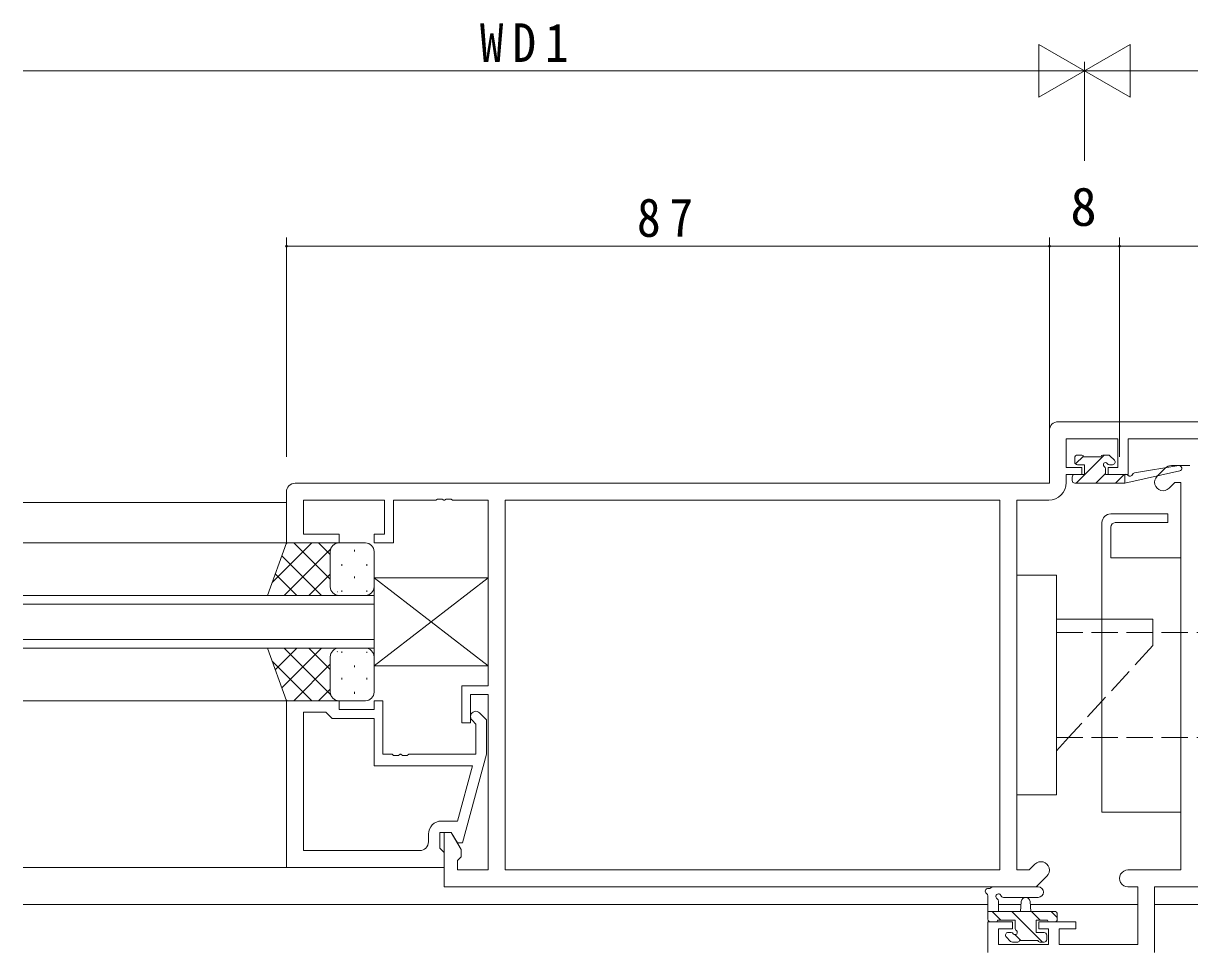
# Model space of a CAD drawing. Units: millimetres on the paper. Extents: x -397 to 397, y -282 to 282.
# Drawn here: x 51.6 to 184.6, y -14.4 to 91.5 of the extents above; entities that cross this region are included whole.
import ezdxf
from ezdxf.enums import TextEntityAlignment as Align

# ---------------------------------------------------------------- set-up
doc = ezdxf.new("R2010")
doc.units = ezdxf.units.MM
doc.linetypes.add('USER4', pattern=[4, 3, -1])
for name, color, linetype, lineweight in [('0-3_YKK_11', 7, 'Continuous', 18), ('0-4_YKK_12', 2, 'Continuous', 18), ('0-6_YKK_13', 4, 'Continuous', 18), ('0-7_YKK_D', 6, 'Continuous', 18)]:
    doc.layers.add(name, color=color, linetype=linetype, lineweight=lineweight)
doc.styles.add('ＭＳ ゴシック', font='')
doc.styles.get('ＭＳ ゴシック').set_extended_font_data('MS Gothic')

msp = doc.modelspace()

# ---------------------------------------------------------------- linework, layer by layer
at = {"layer": '0-3_YKK_11'}
for p, q in [((186.592, 46.134), (169.592, 46.134)), ((168.592, 45.134), (168.592, 39.134)), ((170.522, 44.204), (176.392, 44.204)), ((170.522, 40.934), (170.522, 44.204)), ((176.392, 44.204), (176.392, 40.934)), ((177.592, 44.204), (185.662, 44.204)), ((177.592, 40.134), (177.592, 44.204)), ((172.292, 40.934), (170.522, 40.934)), ((170.522, 40.134), (172.292, 40.134)), ((170.522, 39.204), (170.522, 40.134)), ((172.292, 40.134), (172.292, 40.934)), ((175.292, 40.934), (175.292, 40.134)), ((176.392, 40.934), (175.292, 40.934)), ((175.292, 40.134), (177.592, 40.134)), ((181.799, 40.841), (180.874, 39.917)), ((184.592, 41.134), (182.506, 41.134)), ((168.592, 39.134), (82.592, 39.134)), ((182.239, 38.552), (182.891, 39.204)), ((182.891, 39.204), (183.592, 39.204)), ((183.592, 39.204), (183.592, -4.936)), ((81.592, 38.134), (81.592, 32.334)), ((98.634, 37.204), (98.817, 37.324)), ((98.817, 37.324), (99.367, 37.324)), ((99.367, 37.324), (99.55, 37.204)), ((99.634, 37.204), (99.817, 37.324)), ((99.817, 37.324), (100.367, 37.324)), ((100.367, 37.324), (100.55, 37.204)), ((83.522, 37.204), (92.792, 37.204)), ((83.522, 33.334), (83.522, 37.204)), ((92.792, 37.204), (92.792, 33.334)), ((93.792, 37.204), (98.634, 37.204)), ((93.792, 32.334), (93.792, 37.204)), ((99.55, 37.204), (99.634, 37.204)), ((100.55, 37.204), (104.592, 37.204)), ((104.592, 37.204), (104.592, 16.034)), ((162.962, 37.204), (106.522, 37.204)), ((106.522, 37.204), (106.522, -4.936)), ((162.962, 37.204), (106.522, 37.204)), ((162.962, -4.936), (162.962, 37.204)), ((164.892, 37.204), (168.522, 37.204)), ((164.892, -4.936), (164.892, 37.204)), ((87.592, 33.334), (83.522, 33.334)), ((87.592, 32.334), (87.592, 33.334)), ((91.592, 33.334), (91.592, 32.334)), ((92.792, 33.334), (91.592, 33.334)), ((81.592, 32.334), (87.592, 32.334)), ((91.592, 32.334), (93.792, 32.334)), ((101.592, 16.034), (101.592, 11.834)), ((104.592, 16.034), (101.592, 16.034)), ((102.592, 15.034), (104.592, 15.034)), ((102.592, 11.834), (102.592, 15.034)), ((104.592, 15.034), (104.592, -4.936)), ((81.592, 14.334), (87.592, 14.334)), ((81.592, -4.666), (81.592, 14.334)), ((87.592, 14.334), (87.592, 13.334)), ((87.592, 13.334), (91.592, 13.334)), ((91.592, 14.334), (92.592, 14.334)), ((91.592, 13.334), (91.592, 14.334)), ((92.592, 14.334), (92.592, 8.234)), ((83.522, 13.034), (83.522, -2.736)), ((86.092, 13.034), (83.522, 13.034)), ((83.522, 13.034), (83.522, -2.736)), ((86.292, 12.834), (86.092, 13.034)), ((86.792, 12.334), (86.292, 12.834)), ((91.592, 12.334), (86.792, 12.334)), ((91.592, 6.934), (91.592, 12.334)), ((103.192, 11.685), (102.768, 12.11)), ((103.616, 12.958), (104.392, 12.182)), ((104.392, 12.182), (104.392, 8.237)), ((101.592, 11.834), (102.592, 11.834)), ((103.192, 8.234), (103.192, 11.685)), ((92.592, 8.234), (93.634, 8.234)), ((93.634, 8.234), (93.817, 8.114)), ((93.817, 8.114), (94.367, 8.114)), ((94.367, 8.114), (94.55, 8.234)), ((94.55, 8.234), (94.634, 8.234)), ((94.634, 8.234), (94.817, 8.114)), ((94.817, 8.114), (95.367, 8.114)), ((95.367, 8.114), (95.55, 8.234)), ((95.55, 8.234), (103.192, 8.234)), ((104.392, 8.237), (101.685, -1.866)), ((102.8, 6.934), (91.592, 6.934)), ((101.112, 0.634), (102.8, 6.934)), ((99.292, 0.634), (101.112, 0.634)), ((97.792, -1.736), (97.792, -0.866)), ((99.092, -0.666), (99.092, -2.466)), ((100.392, -0.666), (99.092, -0.666)), ((99.592, -0.666), (99.592, -6.866)), ((100.392, -0.666), (99.592, -0.666)), ((101.522, -2.623), (100.392, -0.666)), ((101.085, -1.866), (100.392, -0.666)), ((99.092, -2.466), (99.292, -2.666)), ((101.685, -1.866), (101.085, -1.866)), ((101.522, -3.436), (101.522, -2.623)), ((83.522, -2.736), (96.792, -2.736)), ((99.292, -2.666), (99.592, -2.966)), ((99.592, -2.966), (99.592, -4.666)), ((101.092, -3.866), (101.522, -3.436)), ((101.092, -4.936), (101.092, -3.866)), ((99.592, -4.666), (81.592, -4.666)), ((104.592, -4.936), (101.092, -4.936)), ((106.522, -4.936), (162.962, -4.936)), ((166.292, -4.936), (164.892, -4.936)), ((166.944, -4.284), (166.292, -4.936)), ((183.592, -4.936), (177.557, -4.936)), ((167.092, -6.866), (168.309, -5.649)), ((99.592, -6.866), (167.092, -6.866)), ((177.557, -6.866), (178.662, -6.866)), ((178.662, -6.866), (178.662, -13.436)), ((180.592, -6.866), (245.592, -6.866)), ((180.592, -14.366), (180.592, -6.866)), ((161.592, -10.866), (161.592, -14.366)), ((164.392, -10.866), (161.592, -10.866)), ((162.792, -11.666), (164.392, -11.666)), ((162.792, -13.436), (162.792, -11.666)), ((164.392, -11.666), (164.392, -10.866)), ((167.392, -10.866), (167.392, -11.666)), ((171.592, -10.866), (167.392, -10.866)), ((167.392, -11.666), (168.492, -11.666)), ((168.492, -11.666), (168.492, -13.436)), ((169.692, -11.666), (171.592, -11.666)), ((169.692, -13.436), (169.692, -11.666)), ((171.592, -11.666), (171.592, -10.866)), ((168.492, -13.436), (162.792, -13.436)), ((178.662, -13.436), (169.692, -13.436))]:
    msp.add_line(p, q, dxfattribs=at)
for centre, radius, start, end in [((169.592, 45.134), 1, 90.00001, 179.99999), ((181.557, 39.234), 0.965, 134.99999, 315.00001), ((182.506, 40.134), 1, 89.99998, 134.99997), ((82.592, 38.134), 1, 90.00001, 179.99999), ((168.522, 39.204), 2, 270.00001, 359.99999), ((103.192, 12.534), 0.6, 44.99999, 225.00001), ((99.292, -0.866), 1.5, 90.00001, 179.99999), ((96.792, -1.736), 1, 270.00001, 359.99999), ((167.627, -4.966), 0.965, 314.99999, 135.00001), ((177.557, -5.901), 0.965, 89.99999, 270.00001)]:
    msp.add_arc(centre, radius, start, end, dxfattribs=at)
at = {"layer": '0-4_YKK_12'}
for p, q in [((81.592, 36.934), (51.592, 36.934)), ((51.592, 32.334), (81.592, 32.334)), ((91.592, 26.334), (51.592, 26.334)), ((51.592, 25.334), (91.592, 25.334)), ((91.592, 20.334), (91.592, 26.334)), ((91.592, 21.334), (51.592, 21.334)), ((51.592, 20.334), (91.592, 20.334)), ((51.592, 14.334), (81.592, 14.334)), ((81.592, -4.666), (51.592, -4.666)), ((161.59, -8.866), (51.592, -8.866)), ((165.362, -8.866), (162.79, -8.866)), ((178.662, -8.866), (166.419, -8.866)), ((293.592, -8.866), (180.592, -8.866))]:
    msp.add_line(p, q, dxfattribs=at)
at = {"layer": '0-6_YKK_13'}
for p, q in [((171.492, 41.534), (171.492, 42.034)), ((171.581, 41.32), (172.475, 42.214)), ((171.64, 39.134), (174.84, 42.334)), ((171.792, 42.334), (172.292, 42.334)), ((172.592, 41.234), (171.792, 41.234)), ((172.492, 42.134), (174.492, 42.134)), ((172.592, 40.134), (172.592, 41.234)), ((174.692, 42.334), (175.292, 42.334)), ((175.792, 41.234), (175.453, 41.234)), ((175.504, 42.246), (176.004, 41.746)), ((171.492, 40.134), (172.592, 40.134)), ((173.885, 39.134), (174.992, 40.241)), ((174.992, 40.773), (174.992, 40.134)), ((174.992, 40.134), (177.19, 40.134)), ((176.13, 39.134), (177.13, 40.134)), ((177.19, 39.134), (183.455, 40.541)), ((177.19, 40.134), (177.277, 40.148)), ((177.19, 39.134), (177.19, 40.134)), ((178.303, 40.314), (183.342, 41.13)), ((171.192, 39.434), (171.192, 39.834)), ((171.492, 39.134), (177.19, 39.134)), ((174.592, 1.634), (174.592, 34.634)), ((175.592, 35.634), (182.092, 35.634)), ((182.092, 34.634), (176.092, 34.634)), ((182.092, 35.634), (182.092, 34.634)), ((175.592, 34.134), (175.592, 30.634)), ((84.501, 32.334), (79.976, 27.809)), ((81.672, 32.334), (81.547, 32.209)), ((86.592, 28.177), (82.435, 32.334)), ((86.592, 31.005), (85.263, 32.334)), ((87.329, 32.334), (87.279, 32.284)), ((87.592, 32.334), (90.592, 32.334)), ((85.606, 26.334), (81.069, 30.871)), ((86.642, 31.647), (81.329, 26.334)), ((86.592, 27.334), (86.592, 31.334)), ((86.592, 31.334), (86.592, 27.334)), ((89.341, 31.33), (89.341, 31.53)), ((91.592, 27.334), (91.592, 31.334)), ((175.592, 30.634), (183.592, 30.634)), ((87.926, 29.715), (87.926, 29.915)), ((90.756, 29.715), (90.756, 29.915)), ((82.778, 26.334), (80.325, 28.787)), ((86.592, 28.768), (84.157, 26.334)), ((89.341, 28.3), (89.341, 28.5)), ((104.592, 28.334), (91.592, 28.334)), ((91.592, 28.334), (91.592, 18.334)), ((91.592, 18.334), (104.592, 28.334)), ((104.592, 18.334), (91.592, 28.334)), ((104.592, 28.334), (104.592, 18.334)), ((164.892, 28.634), (169.392, 28.634)), ((164.892, 28.634), (164.892, 3.634)), ((169.392, 28.634), (169.392, 3.634)), ((87.404, 26.752), (87.386, 26.734)), ((87.926, 26.734), (87.926, 26.885)), ((90.756, 26.748), (90.756, 26.885)), ((79.449, 26.334), (87.592, 26.334)), ((87.592, 26.334), (90.592, 26.334)), ((180.392, 23.634), (169.392, 23.634)), ((180.392, 22.134), (180.392, 23.634)), ((79.449, 20.334), (87.592, 20.334)), ((82.778, 20.334), (80.325, 17.881)), ((85.606, 20.334), (81.069, 15.797)), ((86.642, 15.021), (81.329, 20.334)), ((86.592, 17.899), (84.157, 20.334)), ((87.592, 20.334), (90.592, 20.334)), ((84.501, 14.334), (79.976, 18.859)), ((86.592, 19.334), (86.592, 15.334)), ((86.592, 15.334), (86.592, 18.934)), ((87.404, 19.916), (87.386, 19.934)), ((87.926, 19.934), (87.926, 19.783)), ((90.756, 19.92), (90.756, 19.783)), ((91.592, 19.334), (91.592, 15.334)), ((86.592, 18.491), (82.435, 14.334)), ((89.341, 18.368), (89.341, 18.168)), ((104.592, 18.334), (91.592, 18.334)), ((87.926, 16.953), (87.926, 16.753)), ((90.756, 16.953), (90.756, 16.753)), ((86.592, 15.663), (85.263, 14.334)), ((89.341, 15.338), (89.341, 15.138)), ((81.672, 14.334), (81.547, 14.459)), ((87.329, 14.334), (87.279, 14.384)), ((87.592, 14.334), (90.592, 14.334)), ((170.767, 10.134), (169.392, 8.634)), ((164.892, 3.634), (169.392, 3.634)), ((161.59, -10.566), (161.59, -7.886)), ((167.318, -6.866), (162.156, -6.866)), ((162.79, -8.486), (162.79, -9.666)), ((167.318, -8.066), (163.357, -8.069)), ((165.29, -9.666), (165.392, -8.522)), ((166.49, -9.666), (166.388, -8.522)), ((161.59, -9.666), (169.19, -9.666)), ((162.056, -9.666), (163.056, -10.666)), ((164.301, -9.666), (167.801, -13.166)), ((166.546, -9.666), (167.546, -10.666)), ((168.791, -9.666), (169.49, -10.365)), ((169.49, -9.966), (169.49, -10.566)), ((162.49, -10.866), (161.89, -10.866)), ((164.69, -10.666), (162.69, -10.666)), ((164.69, -11.605), (164.69, -10.666)), ((168.39, -10.666), (167.09, -10.666)), ((167.09, -10.666), (167.09, -12.066)), ((169.19, -10.866), (168.59, -10.866)), ((164.178, -13.078), (163.678, -12.578)), ((163.89, -12.066), (164.229, -12.066)), ((164.99, -13.166), (164.39, -13.166)), ((164.705, -12.316), (165.356, -12.966)), ((167.29, -12.966), (165.19, -12.966)), ((167.09, -12.066), (167.99, -12.066)), ((167.99, -13.166), (167.49, -13.166)), ((168.29, -12.366), (168.29, -12.866))]:
    msp.add_line(p, q, dxfattribs=at)
at = {"layer": '0-6_YKK_13', "linetype": 'USER4'}
for p, q in [((169.392, 22.134), (186.392, 22.134)), ((180.392, 20.634), (180.392, 22.134)), ((180.392, 20.634), (170.767, 10.134)), ((169.392, 10.134), (186.392, 10.134))]:
    msp.add_line(p, q, dxfattribs=at)
at = {"layer": '0-6_YKK_13'}
for points in [[(79.449, 26.334), (81.592, 32.334), (87.592, 32.334)], [(183.592, 30.634), (183.592, 1.634), (174.592, 1.634)], [(79.449, 20.334), (81.592, 14.334), (87.592, 14.334)]]:
    msp.add_lwpolyline(points, dxfattribs=at)
for centre, radius, start, end in [((171.792, 42.034), 0.3, 90, 180), ((171.792, 41.534), 0.3, 180, 270), ((172.292, 42.134), 0.2, 0, 90), ((174.692, 42.134), 0.2, 90, 180), ((174.992, 41.234), 0.25, 33.05573, 236.94427), ((175.453, 41.534), 0.3, 213.05573, 270), ((175.292, 42.034), 0.3, 45, 90), ((175.792, 41.534), 0.3, 270, 45), ((171.492, 39.834), 0.3, 90, 180), ((174.692, 40.773), 0.3, 0, 56.94427), ((177.325, 39.852), 0.3, 39.19754, 99.19754), ((177.79, 40.231), 0.3, 219.19754, 339.19754), ((178.351, 40.018), 0.3, 99.19754, 159.19754), ((183.39, 40.834), 0.3, 282.65862, 99.19754), ((171.492, 39.434), 0.3, 180, 270), ((175.592, 34.634), 1, 90, 180), ((176.092, 34.134), 0.5, 90, 180), ((87.592, 31.334), 1, 90, 180), ((87.592, 31.334), 1, 90.0001, 180), ((90.592, 31.334), 1, 0, 90), ((87.592, 27.334), 1, 180, 270), ((90.592, 27.334), 1, 270, 0), ((87.592, 19.334), 1, 90, 180), ((90.592, 19.334), 1, 0, 90), ((87.592, 15.334), 1, 180, 270), ((87.592, 15.334), 1, 180, 269.9999), ((90.592, 15.334), 1, 270, 0), ((161.59, -7.366), 0.3, 79.47122, 240), ((161.29, -7.886), 0.3, 0, 60), ((161.7, -6.776), 0.3, 259.47122, 319.47122), ((162.156, -7.166), 0.3, 90, 139.47122), ((162.79, -7.966), 0.3, 19.18976, 240), ((163.357, -7.769), 0.3, 199.18976, 270.04023), ((167.318, -7.466), 0.6, 270.04023, 90.04023), ((162.49, -8.486), 0.3, 0, 60), ((165.89, -8.566), 0.5, 5.09207, 174.90793), ((161.89, -10.566), 0.3, 180, 270), ((169.19, -9.966), 0.3, 0, 90), ((169.19, -10.566), 0.3, 270, 0), ((162.49, -10.666), 0.2, 270, 0), ((164.69, -12.066), 0.25, 213.05573, 56.94427), ((164.99, -11.605), 0.3, 180, 236.94427), ((168.59, -10.666), 0.2, 180, 270), ((163.89, -12.366), 0.3, 90, 225), ((164.39, -12.866), 0.3, 225, 270), ((164.229, -12.366), 0.3, 33.05573, 90), ((164.99, -12.966), 0.2, 270, 0), ((167.49, -12.966), 0.2, 180, 270), ((167.99, -12.366), 0.3, 0, 90), ((167.99, -12.866), 0.3, 270, 0)]:
    msp.add_arc(centre, radius, start, end, dxfattribs=at)
at = {"layer": '0-7_YKK_D'}
for p, q in [((167.396, 89.134), (167.396, 83.134)), ((172.592, 86.134), (167.396, 89.134)), ((172.592, 86.134), (177.788, 89.134)), ((177.788, 83.134), (177.788, 89.134)), ((172.592, 75.856), (172.592, 87.134)), ((172.592, 75.856), (172.592, 87.134)), ((166.592, 86.134), (51.592, 86.134)), ((172.592, 86.134), (162.199, 86.134)), ((172.592, 86.134), (167.396, 83.134)), ((172.592, 86.134), (182.984, 86.134)), ((172.592, 86.134), (177.788, 83.134)), ((178.592, 86.134), (293.592, 86.134)), ((81.592, 42.134), (81.592, 67.134)), ((168.592, 42.134), (168.592, 67.134)), ((168.592, 42.134), (168.592, 67.134)), ((176.592, 42.134), (176.592, 67.134)), ((176.592, 42.134), (176.592, 67.134)), ((168.592, 66.134), (81.592, 66.134)), ((168.592, 66.134), (176.592, 66.134)), ((176.592, 66.134), (263.592, 66.134))]:
    msp.add_line(p, q, dxfattribs=at)
for centre, start, end in [((81.592, 66.134), 0, 180), ((81.592, 66.134), 180, 0), ((168.592, 66.134), 0, 180), ((168.592, 66.134), 0, 180), ((168.592, 66.134), 180, 0), ((168.592, 66.134), 180, 0), ((176.592, 66.134), 0, 180), ((176.592, 66.134), 0, 180), ((176.592, 66.134), 180, 0), ((176.592, 66.134), 180, 0)]:
    msp.add_arc(centre, 0.106, start, end, dxfattribs=at)

# ---------------------------------------------------------------- texts
at = {"layer": '0-7_YKK_D', "color": 7, "style": 'ＭＳ ゴシック'}
msp.add_text('8', height=4.399, dxfattribs=at).set_placement((170.992, 67.134), align=Align.BOTTOM_LEFT)
at = {"layer": '0-7_YKK_D', "color": 7, "char_height": 4.399, "attachment_point": 7, "style": 'ＭＳ ゴシック'}
for s, insert in [('\\T1.38;\\W0.9;WD1', (103.652, 87.134)), ('\\T1.37;\\W0.9;87', (121.572, 67.134))]:
    msp.add_mtext(s, dxfattribs=dict(at, insert=insert))

doc.saveas('drawing.dxf')
